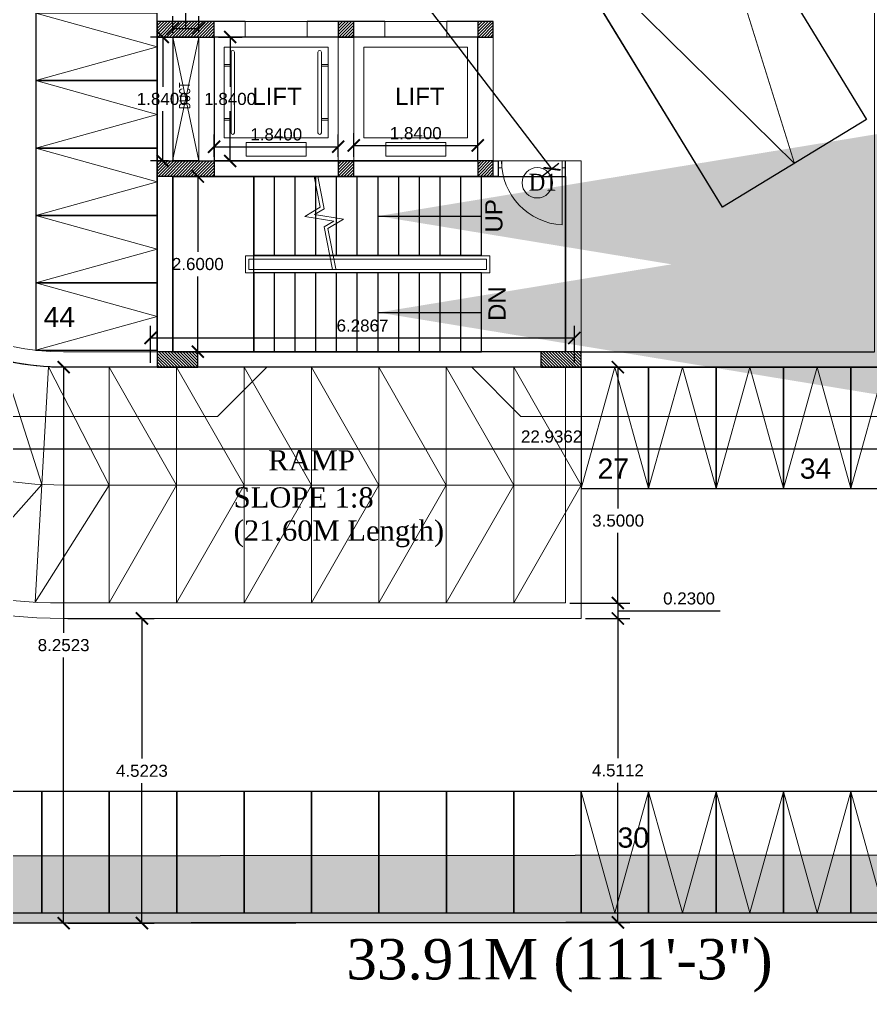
# Model space of a CAD drawing. Header units: metres. Extents: x -1560916 to -1560612, y 43591 to 43809.
# Drawn here: x -1560707.74 to -1560695.12, y 43668.47 to 43682.91 of the extents above; entities that cross this region are included whole.
import ezdxf

# ---------------------------------------------------------------- set-up
doc = ezdxf.new("R2010")
doc.units = ezdxf.units.M
doc.header["$LTSCALE"] = 750
doc.header["$MEASUREMENT"] = 0
doc.header["$PDMODE"] = 35
doc.header["$PDSIZE"] = 50
doc.linetypes.add('HIDDEN', pattern=[0.375, 0.25, -0.125])
doc.layers.get('0').update_dxf_attribs({"lineweight": 5})
doc.layers.get('Defpoints').update_dxf_attribs({"lineweight": 0})
for name, color, linetype, lineweight in [('AR_CARPARK', 13, 'Continuous', 9), ('AR_DIM WRK', 3, 'Continuous', 13), ('AR_DOOR', 32, 'Continuous', 9), ('AR_ELEV 6', 1, 'Continuous', 9), ('AR_MISCELLANEOUS', 250, 'Continuous', 5), ('AR_STAIRCASE', 21, 'Continuous', 15), ('BLK_1_FLR_0_STILT', 7, 'Continuous', 0), ('BLK_1_LVL_0_BLDG_FOOT_PRINT', 1, 'Continuous', 5), ('CAR', 6, 'Continuous', 13), ('column', 242, 'Continuous', 25), ('DIST_EXIT', 7, 'Continuous', 0), ('ED', 30, 'Continuous', 0), ('FURN', 33, 'Continuous', 18), ('grid', 253, 'Continuous', 5), ('HAT', 8, 'Continuous', 5), ('ramp', 32, 'Continuous', 13), ('TEXT', 2, 'Continuous', 20), ('TWO WHEELER', 8, 'Continuous', 13), ('wall', 7, 'Continuous', 30), ('WIN', 12, 'Continuous', 18)]:
    doc.layers.add(name, color=color, linetype=linetype, lineweight=lineweight)
for name, color, linetype in [('BLK_1_LVL_0_SIDE_SETBACK2', 102, 'Continuous'), ('GRID1', 8, 'Continuous'), ('norms', 4, 'Continuous'), ('PLOT_BOUNDARY', 70, 'Continuous'), ('RWH', 130, 'Continuous')]:
    doc.layers.add(name, color=color, linetype=linetype)
for name, color, linetype, plot in [('BLK_1_MAX_HEIGHT_CAL_SET_BACK', 6, 'Continuous', False), ('PARKING_SLOT', 30, 'Continuous', False), ('TWO_WHEELER_PARKING', 2, 'Continuous', False)]:
    doc.layers.add(name, color=color, linetype=linetype, plot=plot)
doc.styles.add('ROMANS', font='romans__.ttf', dxfattribs={"width": 0.75})
doc.styles.add('RS', font='times.ttf', dxfattribs={"width": 0.75})
doc.styles.add('RS1', font='romans.shx', dxfattribs={"width": 0.75})
doc.styles.get("Standard").update_dxf_attribs({"font": 'arial.ttf'})
doc.styles.add('style4', font='BOOKOS.TTF', dxfattribs={"height": 300})
doc.dimstyles.new('DIM-100', dxfattribs={"dimtxt": 200, "dimasz": 100, "dimexe": 25, "dimexo": 25, "dimgap": 35, "dimtad": 1, "dimdec": 0, "dimrnd": 5, "dimzin": 0, "dimdsep": 46, "dimtxsty": 'RS1', "dimblk": 'ARCHTICK', "dimcen": 100, "dimdle": 25, "dimclrd": 8, "dimclre": 8, "dimclrt": 4, "dimadec": 0, "dimazin": 0, "dimtfac": 0.5, "dimtdec": 0, "dimtmove": 1, "dimatfit": 0, "dimfxl": 75, "dimfrac": 1, "dimtolj": 1, "dimtzin": 0, "dimarcsym": 2})
doc.dimstyles.get("Standard").update_dxf_attribs({"dimtxt": 0.18, "dimasz": 0.18, "dimexe": 0.18, "dimexo": 0.0625, "dimgap": 0.09, "dimtad": 1, "dimtih": 1, "dimtoh": 1, "dimdec": 4, "dimzin": 0, "dimdsep": 46, "dimtxsty": 'Standard', "dimblk": 'ARCHTICK', "dimcen": 0.09, "dimadec": 0, "dimazin": 0, "dimtfac": 1, "dimtdec": 4, "dimtofl": 0, "dimtmove": 0, "dimatfit": 3, "dimldrblk": 'ARCHTICK', "dimfxl": 1, "dimtolj": 1, "dimtzin": 0, "dimarcsym": 0})
pattern_1 = [(45, (-1559483.6183, 43542.746196), (-0.0220970869, 0.0220970869), [])]

# ---------------------------------------------------------------- blocks, each defined once
blk = doc.blocks.new('_ArchTick')
at = {"color": 0, "linetype": 'ByBlock', "const_width": 0.15}
blk.add_lwpolyline([(-0.5, -0.5), (0.5, 0.5)], dxfattribs=at)
blk = doc.blocks.new('*D225')
at = {"layer": 'Defpoints', "color": 0, "transparency": 16777216}
for p in [(-1560707.087, 43677.749), (-1560707.087, 43669.497), (-1560707.083, 43669.497)]:
    blk.add_point(p, dxfattribs=at)
at = {"layer": 'ED', "color": 0, "lineweight": -2, "transparency": 16777216}
for p, q in [((-1560707.15, 43677.749), (-1560707.267, 43677.749)), ((-1560707.087, 43677.749), (-1560707.087, 43673.805)), ((-1560707.087, 43669.497), (-1560707.087, 43673.441)), ((-1560707.146, 43669.497), (-1560707.267, 43669.497))]:
    blk.add_line(p, q, dxfattribs=at)
at = {"layer": 'ED', "color": 0, "lineweight": -2, "transparency": 16777216, "xscale": 0.18, "yscale": 0.18, "zscale": 0.18}
for p, rotation in [((-1560707.087, 43677.749), 90), ((-1560707.087, 43669.497), 270)]:
    blk.add_blockref('_ArchTick', p, dxfattribs=dict(at, rotation=rotation))
at = {"layer": 'ED', "color": 0, "transparency": 16777216, "insert": (-1560707.087, 43673.623), "char_height": 0.18, "attachment_point": 5}
blk.add_mtext('\\A1;8.2523', dxfattribs=at)
blk = doc.blocks.new('*D231')
at = {"layer": 'Defpoints', "color": 0, "transparency": 16777216}
for p in [(-1560711.317, 43677.519), (-1560688.381, 43677.519), (-1560688.381, 43676.537)]:
    blk.add_point(p, dxfattribs=at)
at = {"layer": 'ED', "color": 0, "lineweight": -2, "transparency": 16777216}
for p, q in [((-1560711.317, 43677.457), (-1560711.317, 43676.357)), ((-1560688.381, 43677.457), (-1560688.381, 43676.357)), ((-1560711.317, 43676.537), (-1560688.381, 43676.537))]:
    blk.add_line(p, q, dxfattribs=at)
at = {"layer": 'ED', "color": 0, "lineweight": -2, "transparency": 16777216, "xscale": 0.18, "yscale": 0.18, "zscale": 0.18, "rotation": 180}
blk.add_blockref('_ArchTick', (-1560711.317, 43676.537), dxfattribs=at)
at = {"layer": 'ED', "color": 0, "lineweight": -2, "transparency": 16777216, "xscale": 0.18, "yscale": 0.18, "zscale": 0.18}
blk.add_blockref('_ArchTick', (-1560688.381, 43676.537), dxfattribs=at)
at = {"layer": 'ED', "color": 0, "transparency": 16777216, "insert": (-1560699.849, 43676.719), "char_height": 0.18, "attachment_point": 5}
blk.add_mtext('\\A1;22.9362', dxfattribs=at)
blk = doc.blocks.new('A$C12252290')
at = {"layer": 'HAT'}
h = blk.add_hatch(dxfattribs=at)
h.set_pattern_fill('ANSI31', color=256, scale=250, style=0)
h.set_pattern_definition([(45, (1221235.583, -140132.935), (-22.0970869, 22.0970869), [])])
h.paths.add_polyline_path([(-230, -600), (0, -600), (0, 0), (-230, 0)])
at = {"layer": 'column'}
blk.add_lwpolyline([(-230, -600), (0, -600), (0, 0), (-230, 0)], close=True, dxfattribs=at)
blk = doc.blocks.new('BIKE')
at = {"layer": 'TWO WHEELER'}
for p, q in [((101097, 37828), (99297, 37828)), ((99297, 37828), (99297, 36828)), ((101097, 36828), (101097, 37828)), ((99297, 36828), (101097, 36828))]:
    blk.add_line(p, q, dxfattribs=at)
blk.add_lwpolyline([(101097, 37828), (99297, 37328), (101097, 36828)], dxfattribs=at)
blk = doc.blocks.new('*D260')
at = {"layer": 'Defpoints', "color": 0, "transparency": 16777216}
for p in [(-1560699.641, 43677.749), (-1560699.641, 43674.249), (-1560698.866, 43674.249)]:
    blk.add_point(p, dxfattribs=at)
at = {"layer": 'ED', "color": 0, "lineweight": -2, "transparency": 16777216}
for p, q in [((-1560699.578, 43677.749), (-1560698.686, 43677.749)), ((-1560698.866, 43677.749), (-1560698.866, 43675.653)), ((-1560698.866, 43674.249), (-1560698.866, 43675.289)), ((-1560699.578, 43674.249), (-1560698.686, 43674.249))]:
    blk.add_line(p, q, dxfattribs=at)
at = {"layer": 'ED', "color": 0, "lineweight": -2, "transparency": 16777216, "xscale": 0.18, "yscale": 0.18, "zscale": 0.18}
for p, rotation in [((-1560698.866, 43677.749), 90), ((-1560698.866, 43674.249), 270)]:
    blk.add_blockref('_ArchTick', p, dxfattribs=dict(at, rotation=rotation))
at = {"layer": 'ED', "color": 0, "transparency": 16777216, "insert": (-1560698.862, 43675.471), "char_height": 0.18, "attachment_point": 5}
blk.add_mtext('\\A1;3.5000', dxfattribs=at)
blk = doc.blocks.new('*D261')
at = {"layer": 'Defpoints', "color": 0, "transparency": 16777216}
for p in [(-1560699.641, 43674.249), (-1560699.411, 43674.019), (-1560698.866, 43674.019)]:
    blk.add_point(p, dxfattribs=at)
at = {"layer": 'ED', "color": 0, "lineweight": -2, "transparency": 16777216}
for p, q in [((-1560699.578, 43674.249), (-1560698.686, 43674.249)), ((-1560698.866, 43674.249), (-1560698.866, 43674.019)), ((-1560698.866, 43674.134), (-1560698.273, 43674.134)), ((-1560698.273, 43674.134), (-1560697.346, 43674.134)), ((-1560699.348, 43674.019), (-1560698.686, 43674.019))]:
    blk.add_line(p, q, dxfattribs=at)
at = {"layer": 'ED', "color": 0, "lineweight": -2, "transparency": 16777216, "xscale": 0.18, "yscale": 0.18, "zscale": 0.18}
for p, rotation in [((-1560698.866, 43674.249), 90), ((-1560698.866, 43674.019), 270)]:
    blk.add_blockref('_ArchTick', p, dxfattribs=dict(at, rotation=rotation))
at = {"layer": 'ED', "color": 0, "transparency": 16777216, "insert": (-1560697.81, 43674.316), "char_height": 0.18, "attachment_point": 5}
blk.add_mtext('\\A1;0.2300', dxfattribs=at)
blk = doc.blocks.new('*D262')
at = {"layer": 'Defpoints', "color": 0, "transparency": 16777216}
for p in [(-1560699.411, 43674.019), (-1560699.409, 43669.508), (-1560698.866, 43669.508)]:
    blk.add_point(p, dxfattribs=at)
at = {"layer": 'ED', "color": 0, "lineweight": -2, "transparency": 16777216}
for p, q in [((-1560699.348, 43674.019), (-1560698.686, 43674.019)), ((-1560698.866, 43674.019), (-1560698.866, 43671.945)), ((-1560698.866, 43669.508), (-1560698.866, 43671.582)), ((-1560699.347, 43669.508), (-1560698.686, 43669.508))]:
    blk.add_line(p, q, dxfattribs=at)
at = {"layer": 'ED', "color": 0, "lineweight": -2, "transparency": 16777216, "xscale": 0.18, "yscale": 0.18, "zscale": 0.18}
for p, rotation in [((-1560698.866, 43674.019), 90), ((-1560698.866, 43669.508), 270)]:
    blk.add_blockref('_ArchTick', p, dxfattribs=dict(at, rotation=rotation))
at = {"layer": 'ED', "color": 0, "transparency": 16777216, "insert": (-1560698.866, 43671.764), "char_height": 0.18, "attachment_point": 5}
blk.add_mtext('\\A1;4.5112', dxfattribs=at)
blk = doc.blocks.new('*D310')
at = {"layer": 'Defpoints', "color": 0, "transparency": 16777216}
for p in [(-1560705.084, 43682.777), (-1560705.467, 43682.649), (-1560705.084, 43682.649)]:
    blk.add_point(p, dxfattribs=at)
at = {"layer": 'ED', "color": 0, "lineweight": -2, "transparency": 16777216}
for p, q in [((-1560705.276, 43682.777), (-1560705.276, 43683.186)), ((-1560705.276, 43683.186), (-1560704.348, 43683.186)), ((-1560705.467, 43682.712), (-1560705.467, 43682.957)), ((-1560705.084, 43682.712), (-1560705.084, 43682.957)), ((-1560705.467, 43682.777), (-1560705.084, 43682.777))]:
    blk.add_line(p, q, dxfattribs=at)
at = {"layer": 'ED', "color": 0, "lineweight": -2, "transparency": 16777216, "xscale": 0.18, "yscale": 0.18, "zscale": 0.18, "rotation": 180}
blk.add_blockref('_ArchTick', (-1560705.467, 43682.777), dxfattribs=at)
at = {"layer": 'ED', "color": 0, "lineweight": -2, "transparency": 16777216, "xscale": 0.18, "yscale": 0.18, "zscale": 0.18}
blk.add_blockref('_ArchTick', (-1560705.084, 43682.777), dxfattribs=at)
at = {"layer": 'ED', "color": 0, "transparency": 16777216, "insert": (-1560704.812, 43683.368), "char_height": 0.18, "attachment_point": 5}
blk.add_mtext('\\A1;0.3833', dxfattribs=at)
blk = doc.blocks.new('*D311')
at = {"layer": 'Defpoints', "color": 0, "transparency": 16777216}
for p in [(-1560705.467, 43682.649), (-1560705.617, 43680.809), (-1560705.467, 43680.809)]:
    blk.add_point(p, dxfattribs=at)
at = {"layer": 'ED', "color": 0, "lineweight": -2, "transparency": 16777216}
for p, q in [((-1560705.53, 43682.649), (-1560705.797, 43682.649)), ((-1560705.617, 43682.649), (-1560705.617, 43681.911)), ((-1560705.617, 43680.809), (-1560705.617, 43681.547)), ((-1560705.53, 43680.809), (-1560705.797, 43680.809))]:
    blk.add_line(p, q, dxfattribs=at)
at = {"layer": 'ED', "color": 0, "lineweight": -2, "transparency": 16777216, "xscale": 0.18, "yscale": 0.18, "zscale": 0.18}
for p, rotation in [((-1560705.617, 43682.649), 90), ((-1560705.617, 43680.809), 270)]:
    blk.add_blockref('_ArchTick', p, dxfattribs=dict(at, rotation=rotation))
at = {"layer": 'ED', "color": 0, "transparency": 16777216, "insert": (-1560705.617, 43681.729), "char_height": 0.18, "attachment_point": 5}
blk.add_mtext('\\A1;1.8400', dxfattribs=at)
blk = doc.blocks.new('*D312')
at = {"layer": 'Defpoints', "color": 0, "transparency": 16777216}
for p in [(-1560704.854, 43682.649), (-1560704.854, 43680.809), (-1560704.617, 43680.809)]:
    blk.add_point(p, dxfattribs=at)
at = {"layer": 'ED', "color": 0, "lineweight": -2, "transparency": 16777216}
for p, q in [((-1560704.791, 43682.649), (-1560704.437, 43682.649)), ((-1560704.617, 43682.649), (-1560704.617, 43681.911)), ((-1560704.617, 43680.809), (-1560704.617, 43681.547)), ((-1560704.791, 43680.809), (-1560704.437, 43680.809))]:
    blk.add_line(p, q, dxfattribs=at)
at = {"layer": 'ED', "color": 0, "lineweight": -2, "transparency": 16777216, "xscale": 0.18, "yscale": 0.18, "zscale": 0.18}
for p, rotation in [((-1560704.617, 43682.649), 90), ((-1560704.617, 43680.809), 270)]:
    blk.add_blockref('_ArchTick', p, dxfattribs=dict(at, rotation=rotation))
at = {"layer": 'ED', "color": 0, "transparency": 16777216, "insert": (-1560704.617, 43681.729), "char_height": 0.18, "attachment_point": 5}
blk.add_mtext('\\A1;1.8400', dxfattribs=at)
blk = doc.blocks.new('*D313')
at = {"layer": 'Defpoints', "color": 0, "transparency": 16777216}
for p in [(-1560703.014, 43681.021), (-1560704.854, 43680.809), (-1560703.014, 43680.809)]:
    blk.add_point(p, dxfattribs=at)
at = {"layer": 'ED', "color": 0, "lineweight": -2, "transparency": 16777216}
for p, q in [((-1560704.854, 43680.872), (-1560704.854, 43681.201)), ((-1560703.014, 43680.872), (-1560703.014, 43681.201)), ((-1560704.854, 43681.021), (-1560703.014, 43681.021))]:
    blk.add_line(p, q, dxfattribs=at)
at = {"layer": 'ED', "color": 0, "lineweight": -2, "transparency": 16777216, "xscale": 0.18, "yscale": 0.18, "zscale": 0.18, "rotation": 180}
blk.add_blockref('_ArchTick', (-1560704.854, 43681.021), dxfattribs=at)
at = {"layer": 'ED', "color": 0, "lineweight": -2, "transparency": 16777216, "xscale": 0.18, "yscale": 0.18, "zscale": 0.18}
blk.add_blockref('_ArchTick', (-1560703.014, 43681.021), dxfattribs=at)
at = {"layer": 'ED', "color": 0, "transparency": 16777216, "insert": (-1560703.934, 43681.203), "char_height": 0.18, "attachment_point": 5}
blk.add_mtext('\\A1;1.8400', dxfattribs=at)
blk = doc.blocks.new('*D314')
at = {"layer": 'Defpoints', "color": 0, "transparency": 16777216}
for p in [(-1560700.944, 43681.04), (-1560702.784, 43680.809), (-1560700.944, 43680.809)]:
    blk.add_point(p, dxfattribs=at)
at = {"layer": 'ED', "color": 0, "lineweight": -2, "transparency": 16777216}
for p, q in [((-1560702.784, 43680.872), (-1560702.784, 43681.22)), ((-1560700.944, 43680.872), (-1560700.944, 43681.22)), ((-1560702.784, 43681.04), (-1560700.944, 43681.04))]:
    blk.add_line(p, q, dxfattribs=at)
at = {"layer": 'ED', "color": 0, "lineweight": -2, "transparency": 16777216, "xscale": 0.18, "yscale": 0.18, "zscale": 0.18, "rotation": 180}
blk.add_blockref('_ArchTick', (-1560702.784, 43681.04), dxfattribs=at)
at = {"layer": 'ED', "color": 0, "lineweight": -2, "transparency": 16777216, "xscale": 0.18, "yscale": 0.18, "zscale": 0.18}
blk.add_blockref('_ArchTick', (-1560700.944, 43681.04), dxfattribs=at)
at = {"layer": 'ED', "color": 0, "transparency": 16777216, "insert": (-1560701.864, 43681.221), "char_height": 0.18, "attachment_point": 5}
blk.add_mtext('\\A1;1.8400', dxfattribs=at)
blk = doc.blocks.new('*D315')
at = {"layer": 'Defpoints', "color": 0, "transparency": 16777216}
for p in [(-1560705.467, 43680.579), (-1560705.467, 43677.979), (-1560705.097, 43677.979)]:
    blk.add_point(p, dxfattribs=at)
at = {"layer": 'ED', "color": 0, "lineweight": -2, "transparency": 16777216}
for p, q in [((-1560705.405, 43680.579), (-1560704.917, 43680.579)), ((-1560705.097, 43680.579), (-1560705.097, 43679.461)), ((-1560705.097, 43677.979), (-1560705.097, 43679.097)), ((-1560705.405, 43677.979), (-1560704.917, 43677.979))]:
    blk.add_line(p, q, dxfattribs=at)
at = {"layer": 'ED', "color": 0, "lineweight": -2, "transparency": 16777216, "xscale": 0.18, "yscale": 0.18, "zscale": 0.18}
for p, rotation in [((-1560705.097, 43680.579), 90), ((-1560705.097, 43677.979), 270)]:
    blk.add_blockref('_ArchTick', p, dxfattribs=dict(at, rotation=rotation))
at = {"layer": 'ED', "color": 0, "transparency": 16777216, "insert": (-1560705.097, 43679.279), "char_height": 0.18, "attachment_point": 5}
blk.add_mtext('\\A1;2.6000', dxfattribs=at)
blk = doc.blocks.new('*D86')
at = {"layer": 'Defpoints', "color": 0, "transparency": 16777216}
for p in [(-1560699.511, 43678.183), (-1560705.797, 43677.749), (-1560699.511, 43677.749)]:
    blk.add_point(p, dxfattribs=at)
at = {"layer": 'ED', "color": 0, "lineweight": -2, "transparency": 16777216}
for p, q in [((-1560705.797, 43677.812), (-1560705.797, 43678.363)), ((-1560699.511, 43677.812), (-1560699.511, 43678.363)), ((-1560705.797, 43678.183), (-1560699.511, 43678.183))]:
    blk.add_line(p, q, dxfattribs=at)
at = {"layer": 'ED', "color": 0, "lineweight": -2, "transparency": 16777216, "xscale": 0.18, "yscale": 0.18, "zscale": 0.18, "rotation": 180}
blk.add_blockref('_ArchTick', (-1560705.797, 43678.183), dxfattribs=at)
at = {"layer": 'ED', "color": 0, "lineweight": -2, "transparency": 16777216, "xscale": 0.18, "yscale": 0.18, "zscale": 0.18}
blk.add_blockref('_ArchTick', (-1560699.511, 43678.183), dxfattribs=at)
at = {"layer": 'ED', "color": 0, "transparency": 16777216, "insert": (-1560702.654, 43678.365), "char_height": 0.18, "attachment_point": 5}
blk.add_mtext('\\A1;6.2867', dxfattribs=at)
blk = doc.blocks.new('CAR')
at = {"layer": 'CAR'}
for p, q in [((142669, 42114), (137669, 43364)), ((142669, 42114), (137669, 43364)), ((137669, 40864), (142669, 42114)), ((137669, 40864), (142669, 42114))]:
    blk.add_line(p, q, dxfattribs=at)
blk.add_lwpolyline([(137669, 40864), (137669, 43364), (142669, 43364), (142669, 40864)], close=True, dxfattribs=at)
blk.add_lwpolyline([(137669, 40864), (137669, 43364), (142669, 43364), (142669, 40864)], close=True, dxfattribs=at)
blk = doc.blocks.new('*D317')
at = {"layer": 'Defpoints', "color": 0, "transparency": 16777216}
for p in [(-1560707.087, 43674.019), (-1560707.087, 43669.497), (-1560705.926, 43669.497)]:
    blk.add_point(p, dxfattribs=at)
at = {"layer": 'ED', "color": 0, "lineweight": -2, "transparency": 16777216}
for p, q in [((-1560707.024, 43674.019), (-1560705.746, 43674.019)), ((-1560705.926, 43674.019), (-1560705.926, 43671.94)), ((-1560705.926, 43669.497), (-1560705.926, 43671.576)), ((-1560707.024, 43669.497), (-1560705.746, 43669.497))]:
    blk.add_line(p, q, dxfattribs=at)
at = {"layer": 'ED', "color": 0, "lineweight": -2, "transparency": 16777216, "xscale": 0.18, "yscale": 0.18, "zscale": 0.18}
for p, rotation in [((-1560705.926, 43674.019), 90), ((-1560705.926, 43669.497), 270)]:
    blk.add_blockref('_ArchTick', p, dxfattribs=dict(at, rotation=rotation))
at = {"layer": 'ED', "color": 0, "transparency": 16777216, "insert": (-1560705.926, 43671.758), "char_height": 0.18, "attachment_point": 5}
blk.add_mtext('\\A1;4.5223', dxfattribs=at)
blk = doc.blocks.new('*D441')
at = {"layer": 'Defpoints', "color": 0, "transparency": 16777216}
for p in [(-1560711.252, 43695.925), (-1560711.404, 43695.808), (-1560699.691, 43680.809)]:
    blk.add_point(p, dxfattribs=at)
at = {"layer": 'DIST_EXIT', "color": 0, "lineweight": -2, "transparency": 16777216}
for p, q in [((-1560711.301, 43695.887), (-1560711.547, 43695.699)), ((-1560711.404, 43695.808), (-1560705.763, 43688.432)), ((-1560699.843, 43680.692), (-1560705.485, 43688.068)), ((-1560699.74, 43680.771), (-1560699.986, 43680.583))]:
    blk.add_line(p, q, dxfattribs=at)
at = {"layer": 'DIST_EXIT', "color": 0, "lineweight": -2, "transparency": 16777216, "xscale": 0.18, "yscale": 0.18, "zscale": 0.18}
for p, rotation in [((-1560711.404, 43695.808), 127.4096405938817), ((-1560699.843, 43680.692), 307.4096405938817)]:
    blk.add_blockref('_ArchTick', p, dxfattribs=dict(at, rotation=rotation))
at = {"layer": 'DIST_EXIT', "color": 0, "transparency": 16777216, "insert": (-1560705.624, 43688.25), "char_height": 0.18, "attachment_point": 5}
blk.add_mtext('\\A1;19.0301', dxfattribs=at)
blk = doc.blocks.new('*D470')
at = {"layer": 'BLK_1_MAX_HEIGHT_CAL_SET_BACK', "color": 0, "lineweight": -2, "transparency": 16777216}
for p, q in [((-1560711.087, 43684.711), (-1560711.087, 43686.073)), ((-1560677.753, 43682.71), (-1560677.753, 43686.073)), ((-1560677.753, 43685.893), (-1560711.087, 43685.893))]:
    blk.add_line(p, q, dxfattribs=at)
at = {"layer": 'Defpoints', "color": 0, "transparency": 16777216}
for p in [(-1560711.087, 43685.893), (-1560711.087, 43684.649), (-1560677.753, 43682.648)]:
    blk.add_point(p, dxfattribs=at)
at = {"layer": 'BLK_1_MAX_HEIGHT_CAL_SET_BACK', "color": 0, "lineweight": -2, "transparency": 16777216, "xscale": 0.18, "yscale": 0.18, "zscale": 0.18, "rotation": 180}
blk.add_blockref('_ArchTick', (-1560711.087, 43685.893), dxfattribs=at)
at = {"layer": 'BLK_1_MAX_HEIGHT_CAL_SET_BACK', "color": 0, "lineweight": -2, "transparency": 16777216, "xscale": 0.18, "yscale": 0.18, "zscale": 0.18}
blk.add_blockref('_ArchTick', (-1560677.753, 43685.893), dxfattribs=at)
at = {"layer": 'BLK_1_MAX_HEIGHT_CAL_SET_BACK', "color": 0, "transparency": 16777216, "insert": (-1560694.42, 43686.075), "char_height": 0.18, "attachment_point": 5}
blk.add_mtext('\\A1;33.3343', dxfattribs=at)

msp = doc.modelspace()

# ---------------------------------------------------------------- hatches: boundary and pattern name
at = {"layer": 'HAT'}
h = msp.add_hatch(dxfattribs=at)
h.set_pattern_fill('ANSI31', color=256, scale=0.25, style=0)
h.set_pattern_definition(pattern_1)
h.paths.add_polyline_path([(-1560705.69722, 43682.64913), (-1560704.85388, 43682.64913), (-1560704.85388, 43682.87913), (-1560705.69722, 43682.87913)])
h = msp.add_hatch(dxfattribs=at)
h.set_pattern_fill('ANSI31', color=256, scale=0.25, style=0)
h.set_pattern_definition([(45, (-1559481.5483, 43542.746196), (-0.0220970869, 0.0220970869), [])])
h.paths.add_polyline_path([(-1560703.01388, 43682.64913), (-1560702.78388, 43682.64913), (-1560702.78388, 43682.87913), (-1560703.01388, 43682.87913)])
h = msp.add_hatch(dxfattribs=at)
h.set_pattern_fill('ANSI31', color=256, scale=0.25, style=0)
h.set_pattern_definition([(45, (-1559479.4783, 43542.746196), (-0.0220970869, 0.0220970869), [])])
h.paths.add_polyline_path([(-1560700.94388, 43682.64913), (-1560700.71388, 43682.64913), (-1560700.71388, 43682.87913), (-1560700.94388, 43682.87913)])
h = msp.add_hatch(dxfattribs=at)
h.set_pattern_fill('ANSI31', color=256, scale=0.25, style=0)
h.set_pattern_definition(pattern_1)
h.paths.add_polyline_path([(-1560705.69722, 43680.80913), (-1560704.85388, 43680.80913), (-1560704.85388, 43680.57913), (-1560705.69722, 43680.57913)])
h = msp.add_hatch(dxfattribs=at)
h.set_pattern_fill('ANSI31', color=256, scale=0.25, style=0)
h.set_pattern_definition([(45, (-1559481.5483, 43541.046196), (-0.0220970869, 0.0220970869), [])])
h.paths.add_polyline_path([(-1560702.78388, 43680.80913), (-1560703.01388, 43680.80913), (-1560703.01388, 43680.57913), (-1560702.78388, 43680.57913)])
h = msp.add_hatch(dxfattribs=at)
h.set_pattern_fill('ANSI31', color=256, scale=0.25, style=0)
h.set_pattern_definition([(45, (-1559479.4783, 43541.046196), (-0.0220970869, 0.0220970869), [])])
h.paths.add_polyline_path([(-1560700.71388, 43680.80913), (-1560700.94388, 43680.80913), (-1560700.94388, 43680.57913), (-1560700.71388, 43680.57913)])
at = {"layer": 'TWO WHEELER'}
h = msp.add_hatch(dxfattribs=at)
h.set_pattern_fill('HONEY', color=256, scale=1.11, style=0)
h.set_pattern_definition([(0, (-1559296.09928, 43487.71171), (0.208125, 0.120161025), [0.13875, -0.2775]), (120, (-1559296.09928, 43487.71171), (-0.208125, 0.120161025), [0.13875, -0.2775]), (60, (-1559296.09928, 43487.71171), (0, 0.24032205), [-0.2775, 0.13875])])
h.paths.add_polyline_path([(-1560715.31722, 43694.64595), (-1560715.29569, 43670.49177), (-1560678.444, 43670.52418), (-1560679.51778, 43705.09493), (-1560685.72098, 43705.09493), (-1560685.72098, 43706.09493), (-1560678.55122, 43706.09493), (-1560677.40945, 43669.52524), (-1560716.31722, 43669.49073), (-1560716.31722, 43694.64493)])

# ---------------------------------------------------------------- linework, layer by layer
for p, q in [((-1560704.39388, 43682.64913), (-1560704.39388, 43682.87913)), ((-1560703.47388, 43682.64913), (-1560703.47388, 43682.87913)), ((-1560702.32388, 43682.64913), (-1560702.32388, 43682.87913)), ((-1560701.40388, 43682.64913), (-1560701.40388, 43682.87913)), ((-1560700.71388, 43682.87913), (-1560700.71388, 43680.57913)), ((-1560705.08388, 43682.64913), (-1560705.08388, 43680.80913)), ((-1560704.85388, 43682.64913), (-1560704.85388, 43680.80913)), ((-1560703.01388, 43682.64913), (-1560703.01388, 43680.80913)), ((-1560702.78388, 43682.64913), (-1560702.78388, 43680.80913)), ((-1560700.94388, 43682.64913), (-1560700.94388, 43680.80913)), ((-1560699.41055, 43680.80913), (-1560699.41055, 43677.74913))]:
    msp.add_line(p, q)
at = {"color": 4}
msp.add_circle((-1560700.06172, 43680.48518), 0.225, dxfattribs=at)
at = {"layer": 'AR_DIM WRK'}
for p, q in [((-1560700.7739, 43685.7894), (-1560697.31257, 43680.12191)), ((-1560699.64055, 43680.80913), (-1560699.41055, 43680.80913)), ((-1560716.29468, 43669.49076), (-1560677.40945, 43669.52524))]:
    msp.add_line(p, q, dxfattribs=at)
msp.add_lwpolyline([(-1560716.31722, 43694.64493), (-1560715.31722, 43694.64595), (-1560715.29569, 43670.49177), (-1560678.444, 43670.52418), (-1560679.51778, 43705.09493), (-1560685.72098, 43705.09493), (-1560685.72098, 43706.09493), (-1560678.55122, 43706.09493), (-1560677.40945, 43669.52524), (-1560716.31722, 43669.49073), (-1560716.31722, 43694.64493), (-1560715.31722, 43694.64595)], dxfattribs=at)
at = {"layer": 'AR_DOOR'}
for p, q in [((-1560700.58605, 43680.70913), (-1560700.58605, 43680.80913)), ((-1560700.63605, 43680.70913), (-1560700.58605, 43680.70913))]:
    msp.add_line(p, q, dxfattribs=at)
msp.add_lwpolyline([(-1560700.59055, 43680.80913), (-1560700.64055, 43680.80913), (-1560699.64055, 43680.80913), (-1560699.64055, 43680.70913), (-1560699.69055, 43680.70913), (-1560699.69055, 43680.80913), (-1560699.69055, 43679.86045, -0.39887376)], format="xyb", close=True, dxfattribs=at)
at = {"layer": 'AR_ELEV 6'}
for p, q in [((-1560704.60388, 43682.42413), (-1560704.60388, 43681.22934)), ((-1560704.55388, 43682.42413), (-1560704.55388, 43681.22934)), ((-1560703.31395, 43682.42413), (-1560703.31395, 43681.22934)), ((-1560703.26395, 43682.42413), (-1560703.26395, 43681.22934)), ((-1560704.60388, 43682.23923), (-1560704.70388, 43682.23923)), ((-1560704.60388, 43682.21423), (-1560704.70388, 43682.21423)), ((-1560703.26395, 43682.23923), (-1560703.16395, 43682.23923)), ((-1560703.26395, 43682.21423), (-1560703.16395, 43682.21423)), ((-1560704.60388, 43681.43923), (-1560704.70388, 43681.43923)), ((-1560704.60388, 43681.41423), (-1560704.70388, 43681.41423)), ((-1560703.26395, 43681.43923), (-1560703.16395, 43681.43923)), ((-1560703.26395, 43681.41423), (-1560703.16395, 43681.41423))]:
    msp.add_line(p, q, dxfattribs=at)
for centre, start, end in [((-1560704.57888, 43682.42413), 0, 180), ((-1560703.28895, 43682.42413), 0, 180), ((-1560704.57888, 43681.22934), 180, 0), ((-1560703.28895, 43681.22934), 180, 0)]:
    msp.add_arc(centre, 0.025, start, end, dxfattribs=at)
at = {"layer": 'AR_MISCELLANEOUS'}
for points in [[(-1560704.70388, 43682.49913), (-1560703.16395, 43682.49913), (-1560703.16395, 43681.15434), (-1560704.70388, 43681.15434)], [(-1560702.63388, 43682.49913), (-1560701.09395, 43682.49913), (-1560701.09395, 43681.15434), (-1560702.63388, 43681.15434)], [(-1560704.38001, 43681.08173), (-1560703.48782, 43681.08173), (-1560703.48782, 43680.88173), (-1560704.38001, 43680.88173)], [(-1560702.31001, 43681.08173), (-1560701.41782, 43681.08173), (-1560701.41782, 43680.88173), (-1560702.31001, 43680.88173)]]:
    msp.add_lwpolyline(points, close=True, dxfattribs=at)
at = {"layer": 'AR_STAIRCASE'}
for p, q in [((-1560704.26388, 43680.57913), (-1560704.26388, 43679.40358)), ((-1560703.95722, 43680.57913), (-1560703.95722, 43679.40358)), ((-1560703.65055, 43680.57913), (-1560703.65055, 43679.40358)), ((-1560703.34388, 43680.57913), (-1560703.34388, 43679.40358)), ((-1560703.03722, 43680.57913), (-1560703.03722, 43679.40358)), ((-1560702.73055, 43680.57913), (-1560702.73055, 43679.40358)), ((-1560702.42388, 43680.57913), (-1560702.42388, 43679.40358)), ((-1560702.11722, 43680.57913), (-1560702.11722, 43679.40358)), ((-1560701.81055, 43680.57913), (-1560701.81055, 43679.40358)), ((-1560701.50388, 43680.57913), (-1560701.50388, 43679.40358)), ((-1560701.19722, 43680.57913), (-1560701.19722, 43679.40358)), ((-1560700.89055, 43680.57913), (-1560700.89055, 43679.40358)), ((-1560704.26388, 43679.14802), (-1560704.26388, 43677.97246)), ((-1560703.95722, 43679.14802), (-1560703.95722, 43677.97246)), ((-1560703.65055, 43679.14802), (-1560703.65055, 43677.97246)), ((-1560703.34388, 43679.14802), (-1560703.34388, 43677.97246)), ((-1560703.03722, 43679.14802), (-1560703.03722, 43677.97246)), ((-1560702.73055, 43679.14802), (-1560702.73055, 43677.97246)), ((-1560702.42388, 43679.14802), (-1560702.42388, 43677.97246)), ((-1560702.11722, 43679.14802), (-1560702.11722, 43677.97246)), ((-1560701.81055, 43679.14802), (-1560701.81055, 43677.97246)), ((-1560701.50388, 43679.14802), (-1560701.50388, 43677.97246)), ((-1560701.19722, 43679.14802), (-1560701.19722, 43677.97246)), ((-1560700.89055, 43679.14802), (-1560700.89055, 43677.97246))]:
    msp.add_line(p, q, dxfattribs=at)
for points in [[(-1560703.36937, 43680.57913), (-1560703.27967, 43680.12528), (-1560703.51107, 43679.98525), (-1560703.07769, 43679.918), (-1560703.22151, 43679.83097), (-1560703.09691, 43679.20046)], [(-1560703.3184, 43680.57913), (-1560703.22384, 43680.10063), (-1560703.36766, 43680.0136), (-1560702.93427, 43679.94634), (-1560703.16567, 43679.80632), (-1560703.04786, 43679.21016)]]:
    msp.add_lwpolyline(points, dxfattribs=at)
at = {"layer": 'BLK_1_FLR_0_STILT'}
msp.add_lwpolyline([(-1560711.31722, 43701.59493), (-1560711.1439, 43686.64039), (-1560711.08722, 43681.74913, 0.41421342), (-1560707.08722, 43677.74913), (-1560705.69722, 43677.74913), (-1560705.69722, 43682.87913), (-1560700.71388, 43682.87913), (-1560700.71388, 43680.80913), (-1560699.41055, 43680.80913), (-1560699.41055, 43677.97913), (-1560695.05722, 43677.97913), (-1560695.05722, 43683.24475), (-1560689.62722, 43683.24475), (-1560689.62722, 43678.84796, 0.20569461), (-1560688.38098, 43681.74913), (-1560688.38098, 43701.59493)], format="xyb", close=True, dxfattribs=at)
at = {"layer": 'BLK_1_LVL_0_BLDG_FOOT_PRINT'}
msp.add_lwpolyline([(-1560711.31722, 43701.59493), (-1560688.38098, 43701.59493), (-1560688.38098, 43681.74913, -0.20569461), (-1560689.62722, 43678.84796), (-1560689.62722, 43677.74913), (-1560707.08722, 43677.74913, -0.41421342), (-1560711.08722, 43681.74913)], format="xyb", close=True, dxfattribs=at)
at = {"layer": 'BLK_1_LVL_0_SIDE_SETBACK2', "linetype": 'ByBlock'}
msp.add_lwpolyline([(-1560688.38098, 43677.74913), (-1560689.62722, 43678.84796), (-1560689.62722, 43677.74913), (-1560707.08722, 43677.74913, -0.1989123), (-1560709.91564, 43678.9207), (-1560711.31722, 43677.73856), (-1560711.31745, 43669.49582), (-1560688.38123, 43669.51916)], format="xyb", close=True, dxfattribs=at)
at = {"layer": 'column'}
for points in [[(-1560704.85388, 43682.87913), (-1560705.69722, 43682.87913), (-1560705.69722, 43682.64913), (-1560704.85388, 43682.64913)], [(-1560703.01388, 43682.64913), (-1560702.78388, 43682.64913), (-1560702.78388, 43682.87913), (-1560703.01388, 43682.87913)], [(-1560700.94388, 43682.64913), (-1560700.71388, 43682.64913), (-1560700.71388, 43682.87913), (-1560700.94388, 43682.87913)], [(-1560704.85388, 43680.57913), (-1560705.69722, 43680.57913), (-1560705.69722, 43680.80913), (-1560704.85388, 43680.80913)], [(-1560703.01388, 43680.57913), (-1560702.78388, 43680.57913), (-1560702.78388, 43680.80913), (-1560703.01388, 43680.80913)], [(-1560700.94388, 43680.57913), (-1560700.71388, 43680.57913), (-1560700.71388, 43680.80913), (-1560700.94388, 43680.80913)]]:
    msp.add_lwpolyline(points, close=True, dxfattribs=at)
at = {"layer": 'FURN'}
for p, q in [((-1560703.47388, 43682.64913), (-1560704.39388, 43682.64913)), ((-1560701.40388, 43682.64913), (-1560702.32388, 43682.64913)), ((-1560704.39166, 43679.40358), (-1560704.39166, 43679.14802)), ((-1560700.76277, 43679.40358), (-1560704.39166, 43679.40358)), ((-1560704.34055, 43679.35246), (-1560704.34055, 43679.19913)), ((-1560700.81388, 43679.35246), (-1560704.34055, 43679.35246)), ((-1560700.81388, 43679.35246), (-1560700.81388, 43679.19913)), ((-1560700.76277, 43679.40358), (-1560700.76277, 43679.14802)), ((-1560700.81388, 43679.19913), (-1560704.34055, 43679.19913)), ((-1560700.76277, 43679.14802), (-1560704.39166, 43679.14802))]:
    msp.add_line(p, q, dxfattribs=at)
at = {"layer": 'FURN', "linetype": 'HIDDEN'}
for p, q in [((-1560704.07388, 43677.74913), (-1560704.80388, 43677.01913)), ((-1560701.03388, 43677.74913), (-1560700.30388, 43677.01913)), ((-1560699.41055, 43677.74913), (-1560688.38098, 43677.74913)), ((-1560704.80388, 43677.01913), (-1560711.31722, 43677.01913)), ((-1560700.30388, 43677.01913), (-1560688.38098, 43677.01913))]:
    msp.add_line(p, q, dxfattribs=at)
at = {"layer": 'grid'}
for p, q in [((-1560705.08388, 43682.64913), (-1560705.47041, 43680.80913)), ((-1560705.46722, 43682.64913), (-1560705.08388, 43680.80913))]:
    msp.add_line(p, q, dxfattribs=at)
at = {"layer": 'norms'}
for p, q in [((-1560703.95722, 43679.41024), (-1560703.95722, 43680.57913)), ((-1560703.65055, 43679.41024), (-1560703.65055, 43680.57913)), ((-1560703.34388, 43679.41024), (-1560703.34388, 43680.57913)), ((-1560703.03722, 43679.41024), (-1560703.03722, 43680.57913)), ((-1560702.73055, 43679.41024), (-1560702.73055, 43680.57913)), ((-1560702.42388, 43679.41024), (-1560702.42388, 43680.57913)), ((-1560702.11722, 43679.41024), (-1560702.11722, 43680.57913)), ((-1560701.81055, 43679.41024), (-1560701.81055, 43680.57913)), ((-1560701.50388, 43679.41024), (-1560701.50388, 43680.57913)), ((-1560701.19722, 43679.41024), (-1560701.19722, 43680.57913)), ((-1560703.95722, 43677.97913), (-1560703.95722, 43679.14802)), ((-1560703.65055, 43677.97913), (-1560703.65055, 43679.14802)), ((-1560703.34388, 43677.97913), (-1560703.34388, 43679.14802)), ((-1560703.03722, 43677.97913), (-1560703.03722, 43679.14802)), ((-1560702.73055, 43677.97913), (-1560702.73055, 43679.14802)), ((-1560702.42388, 43677.97913), (-1560702.42388, 43679.14802)), ((-1560702.11722, 43677.97913), (-1560702.11722, 43679.14802)), ((-1560701.81055, 43677.97913), (-1560701.81055, 43679.14802)), ((-1560701.50388, 43677.97913), (-1560701.50388, 43679.14802)), ((-1560701.19722, 43677.97913), (-1560701.19722, 43679.14802))]:
    msp.add_line(p, q, dxfattribs=at)
for points in [[(-1560704.85388, 43680.80913), (-1560700.94388, 43680.80913), (-1560700.94388, 43682.64913), (-1560704.85388, 43682.64913)], [(-1560699.64055, 43677.97913), (-1560705.46722, 43677.97913), (-1560705.46722, 43680.57913), (-1560699.64055, 43680.57913)], [(-1560705.46722, 43677.97913), (-1560704.26388, 43677.97913), (-1560704.26388, 43680.57913), (-1560705.46722, 43680.57913)], [(-1560704.26388, 43679.41024), (-1560700.89055, 43679.41024), (-1560700.89055, 43680.57913), (-1560704.26388, 43680.57913)], [(-1560704.26388, 43677.97913), (-1560700.89055, 43677.97913), (-1560700.89055, 43679.14802), (-1560704.26388, 43679.14802)]]:
    msp.add_lwpolyline(points, close=True, dxfattribs=at)
at = {"layer": 'PARKING_SLOT', "linetype": 'Continuous'}
msp.add_lwpolyline([(-1560699.91865, 43684.38903), (-1560697.78508, 43685.69207), (-1560695.179, 43681.42495), (-1560697.31257, 43680.12191)], close=True, dxfattribs=at)
at = {"layer": 'PLOT_BOUNDARY'}
msp.add_lwpolyline([(-1560677.40945, 43669.52524), (-1560678.55122, 43706.09493), (-1560713.31722, 43706.09493), (-1560716.31722, 43703.09493), (-1560716.31722, 43669.49073)], close=True, dxfattribs=at)
at = {"layer": 'ramp'}
for p, q in [((-1560707.31203, 43677.75545), (-1560707.50873, 43674.26099)), ((-1560706.41055, 43677.74913), (-1560706.41055, 43674.24913)), ((-1560705.41055, 43677.74913), (-1560705.41055, 43674.24913)), ((-1560704.41055, 43677.74913), (-1560704.41055, 43674.24913)), ((-1560703.41055, 43677.74913), (-1560703.41055, 43674.24913)), ((-1560702.41055, 43677.74913), (-1560702.41055, 43674.24913)), ((-1560701.41055, 43677.74913), (-1560701.41055, 43674.24913)), ((-1560700.41055, 43677.74913), (-1560700.41055, 43674.24913)), ((-1560699.41055, 43677.74913), (-1560699.41055, 43674.24913))]:
    msp.add_line(p, q, dxfattribs=at)
msp.add_lwpolyline([(-1560712.83722, 43686.64039), (-1560712.83722, 43681.74913, 0.41421366), (-1560707.08722, 43675.99913), (-1560699.41055, 43675.99913)], format="xyb", dxfattribs=at)
for points in [[(-1560708.79811, 43674.44688), (-1560707.41038, 43676.00822), (-1560707.99969, 43677.8546)], [(-1560707.50873, 43674.26099), (-1560706.41055, 43675.99913), (-1560707.31203, 43677.75545)], [(-1560706.41055, 43677.74913), (-1560705.41055, 43675.99913), (-1560706.41055, 43674.24913)], [(-1560705.41055, 43677.74913), (-1560704.41055, 43675.99913), (-1560705.41055, 43674.24913)], [(-1560704.41055, 43677.74913), (-1560703.41055, 43675.99913), (-1560704.41055, 43674.24913)], [(-1560703.41055, 43677.74913), (-1560702.41055, 43675.99913), (-1560703.41055, 43674.24913)], [(-1560702.41055, 43677.74913), (-1560701.41055, 43675.99913), (-1560702.41055, 43674.24913)], [(-1560701.41055, 43677.74913), (-1560700.41055, 43675.99913), (-1560701.41055, 43674.24913)], [(-1560700.41055, 43677.74913), (-1560699.41055, 43675.99913), (-1560700.41055, 43674.24913)]]:
    msp.add_lwpolyline(points, dxfattribs=at)
at = {"layer": 'RWH'}
msp.add_lwpolyline([(-1560685.72098, 43705.09493), (-1560685.72098, 43706.09493), (-1560678.55122, 43706.09493), (-1560677.40824, 43669.52524), (-1560716.31721, 43669.49073), (-1560716.31722, 43694.64493), (-1560715.31722, 43694.64595), (-1560715.29569, 43670.49177), (-1560678.444, 43670.52418), (-1560679.51778, 43705.09493)], close=True, dxfattribs=at)
at = {"layer": 'TWO_WHEELER_PARKING', "linetype": 'Continuous'}
for points in [[(-1560707.49722, 43682.00149), (-1560705.69722, 43682.00149), (-1560705.69722, 43683.00149), (-1560707.49722, 43683.00149)], [(-1560707.49722, 43681.00149), (-1560705.69722, 43681.00149), (-1560705.69722, 43682.00149), (-1560707.49722, 43682.00149)], [(-1560707.49722, 43680.00149), (-1560705.69722, 43680.00149), (-1560705.69722, 43681.00149), (-1560707.49722, 43681.00149)], [(-1560707.49722, 43679.00149), (-1560705.69722, 43679.00149), (-1560705.69722, 43680.00149), (-1560707.49722, 43680.00149)], [(-1560707.49722, 43678.00149), (-1560705.69722, 43678.00149), (-1560705.69722, 43679.00149), (-1560707.49722, 43679.00149)], [(-1560699.40948, 43675.94913), (-1560698.40948, 43675.94913), (-1560698.40948, 43677.74913), (-1560699.40948, 43677.74913)], [(-1560698.40948, 43675.94913), (-1560697.40948, 43675.94913), (-1560697.40948, 43677.74913), (-1560698.40948, 43677.74913)], [(-1560697.40948, 43675.94913), (-1560696.40948, 43675.94913), (-1560696.40948, 43677.74913), (-1560697.40948, 43677.74913)], [(-1560696.40948, 43675.94913), (-1560695.40948, 43675.94913), (-1560695.40948, 43677.74913), (-1560696.40948, 43677.74913)], [(-1560695.40948, 43675.94913), (-1560694.40948, 43675.94913), (-1560694.40948, 43677.74913), (-1560695.40948, 43677.74913)], [(-1560708.40948, 43669.64913), (-1560707.40948, 43669.64913), (-1560707.40948, 43671.44913), (-1560708.40948, 43671.44913)], [(-1560707.40948, 43669.64913), (-1560706.40948, 43669.64913), (-1560706.40948, 43671.44913), (-1560707.40948, 43671.44913)], [(-1560706.40948, 43669.64913), (-1560705.40948, 43669.64913), (-1560705.40948, 43671.44913), (-1560706.40948, 43671.44913)], [(-1560705.40948, 43669.64913), (-1560704.40948, 43669.64913), (-1560704.40948, 43671.44913), (-1560705.40948, 43671.44913)], [(-1560704.40948, 43669.64913), (-1560703.40948, 43669.64913), (-1560703.40948, 43671.44913), (-1560704.40948, 43671.44913)], [(-1560703.40948, 43669.64913), (-1560702.40948, 43669.64913), (-1560702.40948, 43671.44913), (-1560703.40948, 43671.44913)], [(-1560702.40948, 43669.64913), (-1560701.40948, 43669.64913), (-1560701.40948, 43671.44913), (-1560702.40948, 43671.44913)], [(-1560701.40948, 43669.64913), (-1560700.40948, 43669.64913), (-1560700.40948, 43671.44913), (-1560701.40948, 43671.44913)], [(-1560700.40948, 43669.64913), (-1560699.40948, 43669.64913), (-1560699.40948, 43671.44913), (-1560700.40948, 43671.44913)], [(-1560699.40948, 43669.64913), (-1560698.40948, 43669.64913), (-1560698.40948, 43671.44913), (-1560699.40948, 43671.44913)], [(-1560698.40948, 43669.64913), (-1560697.40948, 43669.64913), (-1560697.40948, 43671.44913), (-1560698.40948, 43671.44913)], [(-1560697.40948, 43669.64913), (-1560696.40948, 43669.64913), (-1560696.40948, 43671.44913), (-1560697.40948, 43671.44913)], [(-1560696.40948, 43669.64913), (-1560695.40948, 43669.64913), (-1560695.40948, 43671.44913), (-1560696.40948, 43671.44913)], [(-1560695.40948, 43669.64913), (-1560694.40948, 43669.64913), (-1560694.40948, 43671.44913), (-1560695.40948, 43671.44913)]]:
    msp.add_lwpolyline(points, close=True, dxfattribs=at)
at = {"layer": 'wall'}
for p, q in [((-1560705.69722, 43682.87913), (-1560705.69722, 43677.74913)), ((-1560704.39388, 43682.87913), (-1560705.69722, 43682.87913)), ((-1560702.32388, 43682.87913), (-1560703.47388, 43682.87913)), ((-1560700.71388, 43682.87913), (-1560701.40388, 43682.87913)), ((-1560705.46722, 43682.64913), (-1560705.46722, 43680.80913)), ((-1560705.08388, 43682.64913), (-1560705.46722, 43682.64913)), ((-1560704.39388, 43682.64913), (-1560704.85388, 43682.64913)), ((-1560703.01388, 43682.64913), (-1560703.47388, 43682.64913)), ((-1560702.32388, 43682.64913), (-1560702.78388, 43682.64913)), ((-1560700.94388, 43682.64913), (-1560701.40388, 43682.64913)), ((-1560705.07938, 43680.80913), (-1560705.46722, 43680.80913)), ((-1560703.01388, 43680.80913), (-1560704.85388, 43680.80913)), ((-1560700.94388, 43680.80913), (-1560702.78388, 43680.80913)), ((-1560700.71388, 43680.80913), (-1560700.64055, 43680.80913)), ((-1560700.64055, 43680.80913), (-1560700.64055, 43680.57913)), ((-1560699.64055, 43677.97913), (-1560699.64055, 43680.80913)), ((-1560705.46722, 43680.57913), (-1560705.46722, 43677.97913)), ((-1560700.70938, 43680.57913), (-1560705.46722, 43680.57913)), ((-1560700.64055, 43680.57913), (-1560700.71388, 43680.57913)), ((-1560699.64055, 43677.97913), (-1560705.46722, 43677.97913)), ((-1560699.41055, 43677.97913), (-1560695.05722, 43677.97913)), ((-1560699.41055, 43677.74913), (-1560705.69722, 43677.74913)), ((-1560699.40948, 43677.74913), (-1560690.95375, 43677.74913)), ((-1560716.31722, 43669.49073), (-1560677.40945, 43669.52524))]:
    msp.add_line(p, q, dxfattribs=at)
at = {"layer": 'WIN'}
for p, q in [((-1560705.69722, 43677.97913), (-1560707.08722, 43677.97913)), ((-1560705.69722, 43677.74913), (-1560707.08722, 43677.74913)), ((-1560699.64055, 43677.74913), (-1560699.64055, 43674.24913)), ((-1560699.41055, 43677.74913), (-1560699.41055, 43674.01913)), ((-1560699.64055, 43674.24913), (-1560707.08722, 43674.24913)), ((-1560699.41055, 43674.01913), (-1560707.08722, 43674.01913))]:
    msp.add_line(p, q, dxfattribs=at)
for radius in [7.73, 7.5, 4, 3.77]:
    msp.add_arc((-1560707.08722, 43681.74913), radius, 180, 270, dxfattribs=at)

# ---------------------------------------------------------------- block references
at = {"layer": 'AR_CARPARK', "xscale": 0.001, "yscale": 0.001, "zscale": 0.001, "rotation": 180}
for p in [(-1560606.40022, 43719.82949), (-1560606.40022, 43718.82949), (-1560606.40022, 43717.82949), (-1560606.40022, 43716.82949), (-1560606.40022, 43715.82949)]:
    msp.add_blockref('BIKE', p, dxfattribs=at)
at = {"layer": 'column', "xscale": 0.001, "yscale": 0.001, "zscale": 0.001, "rotation": 270}
for p in [(-1560705.09722, 43677.74913), (-1560699.41055, 43677.74913)]:
    msp.add_blockref('A$C12252290', p, dxfattribs=at)
at = {"layer": 'TWO WHEELER', "yscale": 0.001, "zscale": 0.001}
for name, p, xscale, rotation in [('CAR', (-1560734.666, 43824.48118), -0.001, 121.413845919962), ('BIKE', (-1560736.23748, 43777.04613), 0.001, 270), ('BIKE', (-1560735.23748, 43777.04613), 0.001, 270), ('BIKE', (-1560734.23748, 43777.04613), 0.001, 270), ('BIKE', (-1560733.23748, 43777.04613), 0.001, 270), ('BIKE', (-1560732.23748, 43777.04613), 0.001, 270), ('BIKE', (-1560736.23748, 43570.35213), -0.001, 270), ('BIKE', (-1560735.23748, 43570.35213), -0.001, 270), ('BIKE', (-1560734.23748, 43570.35213), -0.001, 270), ('BIKE', (-1560733.23748, 43570.35213), -0.001, 270), ('BIKE', (-1560732.23748, 43570.35213), -0.001, 270)]:
    msp.add_blockref(name, p, dxfattribs=dict(at, xscale=xscale, rotation=rotation))

# ---------------------------------------------------------------- texts
at = {"color": 4}
for s, p in [('44', (-1560707.38415, 43678.34444)), ('27', (-1560699.16701, 43676.09384)), ('34', (-1560696.16701, 43676.09384)), ('30', (-1560698.87004, 43670.61779))]:
    msp.add_text(s, height=0.3, dxfattribs=at).set_placement(p)
at = {"style": 'style4'}
for s, height, p in [('RAMP', 0.3, (-1560704.05196, 43676.21598)), ('SLOPE 1:8', 0.3, (-1560704.56511, 43675.66599)), ('(21.60M Length)', 0.3, (-1560704.56511, 43675.17423)), ('33.91M (111\'-3")', 0.6, (-1560702.893, 43668.66276))]:
    msp.add_text(s, height=height, dxfattribs=at).set_placement(p)
at = {"color": 4, "char_height": 0.255556, "width": 1.3144708, "attachment_point": 5}
for insert in [(-1560703.92209, 43681.76828), (-1560701.80225, 43681.76828)]:
    msp.add_mtext('\\A1;LIFT', dxfattribs=dict(at, insert=insert))
at = {"color": 4, "char_height": 0.255556, "attachment_point": 5, "rotation": 90}
for s, insert in [('\\A1;UP', (-1560700.70455, 43679.99473)), ('\\A1;DN', (-1560700.6585, 43678.69155))]:
    msp.add_mtext(s, dxfattribs=dict(at, insert=insert))
at = {"layer": 'GRID1', "color": 3, "insert": (-1560705.3666, 43681.97363), "char_height": 0.153333, "attachment_point": 3, "rotation": 90, "style": 'ROMANS'}
msp.add_mtext('DUCT', dxfattribs=at)
at = {"layer": 'TEXT', "style": 'RS', "width": 0.9}
msp.add_text('D1', height=0.248909, rotation=0.038457, dxfattribs=at).set_placement((-1560700.18715, 43680.3701))

# ---------------------------------------------------------------- dimensions: what is measured, and where the dimension line sits
at = {"layer": 'BLK_1_MAX_HEIGHT_CAL_SET_BACK', "color": 6}
dim = msp.add_linear_dim(base=(-1560711.08722, 43685.89266), p1=(-1560677.75289, 43682.64785), p2=(-1560711.08722, 43684.64858), angle=180, dimstyle='Standard', override={"dimscale": 1}, dxfattribs=at)
dim.commit()
dim.dimension.update_dxf_attribs({"geometry": '*D470', "text_midpoint": (-1560694.42005, 43686.07462)})
at = {"layer": 'DIST_EXIT'}
dim = msp.add_aligned_dim(p1=(-1560699.69055, 43680.80913), p2=(-1560711.25151, 43695.92496), distance=0.1925, dimstyle='Standard', dxfattribs=at)
dim.commit()
dim.dimension.update_dxf_attribs({"geometry": '*D441', "text_midpoint": (-1560705.62393, 43688.2501)})
at = {"layer": 'ED'}
for base, p1, p2, picture, middle in [((-1560705.08388, 43682.77722), (-1560705.46722, 43682.64913), (-1560705.08388, 43682.64913), '*D310', (-1560705.18555, 43683.36811)), ((-1560700.94388, 43681.03953), (-1560702.78388, 43680.80913), (-1560700.94388, 43680.80913), '*D314', (-1560701.86388, 43681.22144)), ((-1560703.01388, 43681.02067), (-1560704.85388, 43680.80913), (-1560703.01388, 43680.80913), '*D313', (-1560703.93388, 43681.20258)), ((-1560699.51055, 43678.18316), (-1560705.79722, 43677.74913), (-1560699.51055, 43677.74913), '*D86', (-1560702.65388, 43678.36506)), ((-1560688.38098, 43676.53701), (-1560711.31722, 43677.51913), (-1560688.38098, 43677.51913), '*D231', (-1560699.8491, 43676.71897))]:
    dim = msp.add_linear_dim(base=base, p1=p1, p2=p2, dimstyle='Standard', override={"dimtmove": 1, "dimfxl": 5}, dxfattribs=at)
    dim.commit()
    dim.dimension.update_dxf_attribs({"geometry": picture, "text_midpoint": middle})
for base, p1, p2, picture, middle in [((-1560705.61747, 43680.80913), (-1560705.46722, 43682.64913), (-1560705.46722, 43680.80913), '*D311', (-1560705.61747, 43681.72913)), ((-1560704.61718, 43680.80913), (-1560704.85388, 43682.64913), (-1560704.85388, 43680.80913), '*D312', (-1560704.61718, 43681.72913)), ((-1560705.09722, 43677.97913), (-1560705.46722, 43680.57913), (-1560705.46722, 43677.97913), '*D315', (-1560705.09722, 43679.27913)), ((-1560707.08722, 43669.49684), (-1560707.08722, 43677.74913), (-1560707.08342, 43669.49684), '*D225', (-1560707.08722, 43673.62299)), ((-1560698.86595, 43674.01913), (-1560699.64055, 43674.24913), (-1560699.41055, 43674.01913), '*D261', (-1560698.18309, 43674.3161)), ((-1560698.86595, 43669.50794), (-1560699.41055, 43674.01913), (-1560699.40901, 43669.50794), '*D262', (-1560698.86595, 43671.76353))]:
    dim = msp.add_linear_dim(base=base, p1=p1, p2=p2, angle=90, dimstyle='Standard', override={"dimtmove": 1, "dimfxl": 5}, dxfattribs=at)
    dim.commit()
    dim.dimension.update_dxf_attribs({"geometry": picture, "text_midpoint": middle})
dim = msp.add_linear_dim(base=(-1560698.86595, 43674.24913), p1=(-1560699.64055, 43677.74913), p2=(-1560699.64055, 43674.24913), angle=90, dimstyle='Standard', override={"dimtmove": 1, "dimfxl": 5}, dxfattribs=at)
dim.commit()
dim.dimension.update_dxf_attribs({"geometry": '*D260', "text_midpoint": (-1560698.86163, 43675.47118), "dimtype": 160})
dim = msp.add_aligned_dim(p1=(-1560707.08669, 43674.01913), p2=(-1560707.08669, 43669.49684), distance=1.16058, dimstyle='Standard', override={"dimtmove": 1, "dimfxl": 5}, dxfattribs=at)
dim.commit()
dim.dimension.update_dxf_attribs({"geometry": '*D317', "text_midpoint": (-1560705.92611, 43671.75799)})

# ---------------------------------------------------------------- leaders
for points in [[(-1560702.42388, 43679.99135), (-1560700.89055, 43679.99135)], [(-1560702.41938, 43678.56024), (-1560700.88605, 43678.56024)]]:
    msp.add_leader(points, dimstyle='DIM-100', override={"dimgap": 2, "dimtad": 0})

doc.saveas('drawing.dxf')
